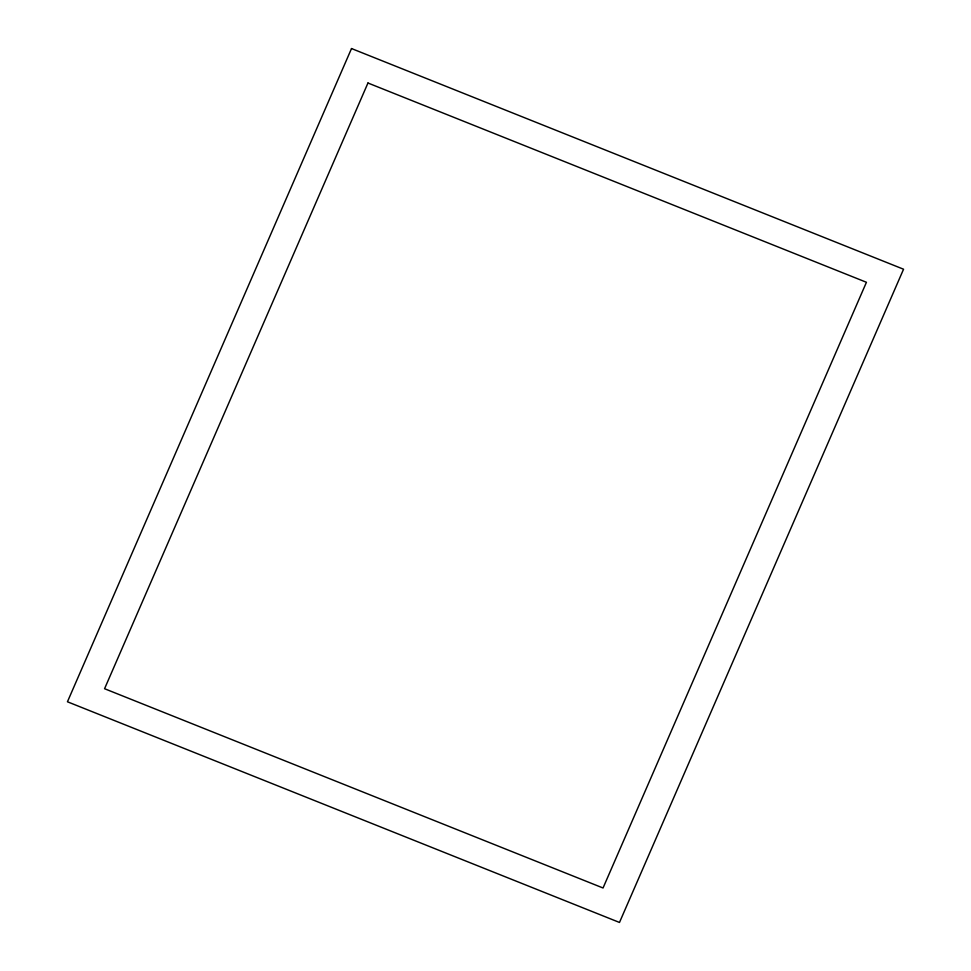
<?xml version="1.0" encoding="UTF-8"?>
<svg xmlns="http://www.w3.org/2000/svg" width="971" height="971" viewBox="0 0 971 971"><rect width="100%" height="100%" fill="white"/><g stroke="black" fill="none" stroke-linecap="round" stroke-linejoin="round"><path stroke-width="1.46" d="M351.514 48.55L67.448 701.778L619.486 922.45L903.552 269.222L351.514 48.55M367.96 83.008L104.565 688.718L603.04 887.992L866.435 282.282L367.96 83.008"/></g></svg>
